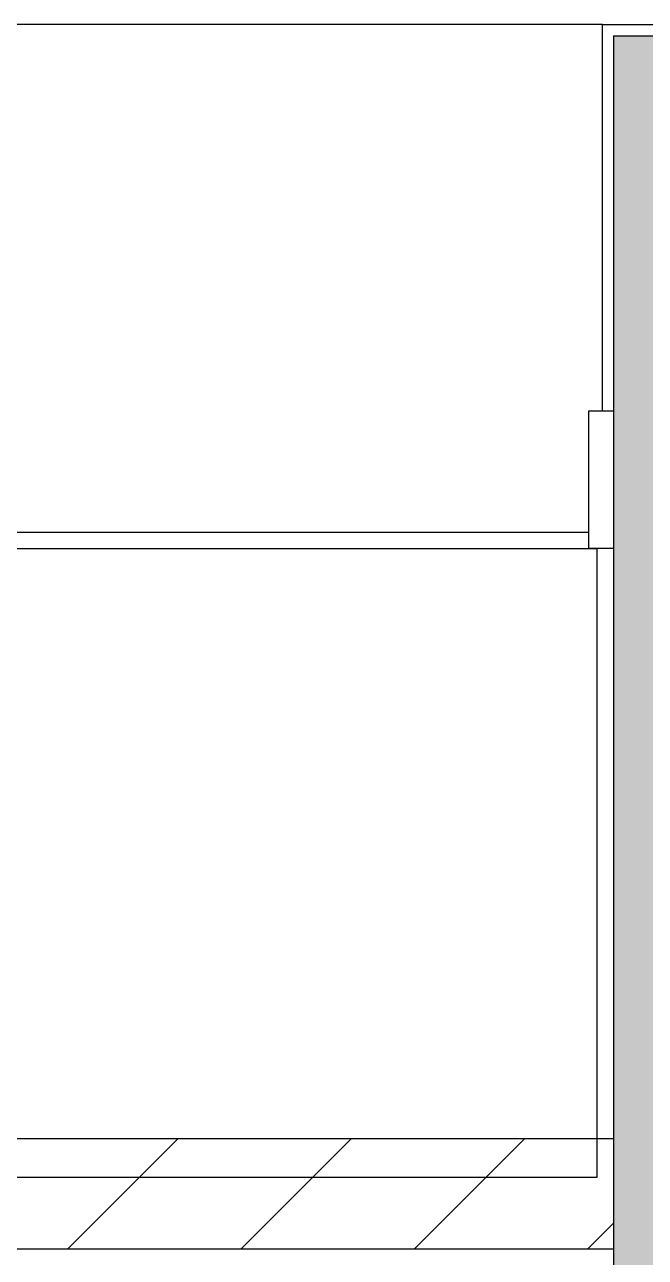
# Model space of a CAD drawing. Extents: x 1198601 to 1325177, y -301855 to -214174.
# Drawn here: x 1247052 to 1248178, y -275985 to -273750 of the extents above; entities that cross this region are included whole.
import ezdxf

# ---------------------------------------------------------------- set-up
doc = ezdxf.new("R2010")
doc.units = 0
doc.header["$LTSCALE"] = 600
doc.header["$MEASUREMENT"] = 0
for name, color, linetype in [('252', 252, 'CONTINUOUS'), ('COL', 2, 'CONTINUOUS'), ('WAL', 4, 'CONTINUOUS'), ('WALLLL', 7, 'CONTINUOUS'), ('WID', 4, 'CONTINUOUS'), ('WID1', 7, 'CONTINUOUS')]:
    doc.layers.add(name, color=color, linetype=linetype)

msp = doc.modelspace()

# ---------------------------------------------------------------- hatches: boundary and pattern name
at = {"layer": '252'}
h = msp.add_hatch(color=256, dxfattribs=at)
h.paths.add_polyline_path([(1248120.4, -279169.9), (1250720.4, -279169.9), (1250720.4, -278369.9), (1250520.4, -278369.9), (1250520.4, -278969.9), (1248320.4, -278969.9), (1248320.4, -273969.9), (1250520.4, -273969.9), (1250520.4, -274569.9), (1250720.4, -274569.9), (1250720.4, -273769.9), (1248120.4, -273769.9)])
h.paths.add_polyline_path([(1250720.4, -275769.9), (1250520.4, -275769.9), (1250520.4, -277169.9), (1250720.4, -277169.9)], flags=17)

# ---------------------------------------------------------------- linework, layer by layer
at = {"layer": 'COL', "color": 5}
for q in [(1248120.4, -279169.9), (1250720.4, -273769.9)]:
    msp.add_line((1248120.4, -273769.9), q, dxfattribs=at)
at = {"layer": 'WAL', "color": 5}
for p, q in [((1248120.4, -274469.9), (1248120.4, -274469.9)), ((1248120.4, -274669.9), (1248120.4, -274669.9)), ((1248120.4, -275769.9), (1246520.4, -275769.9)), ((1248120.4, -275969.9), (1246520.4, -275969.9))]:
    msp.add_line(p, q, dxfattribs=at)
at = {"layer": 'WALLLL'}
for p, q in [((1248100.4, -273749.9), (1244990.4, -273749.9)), ((1248100.4, -274449.9), (1248100.4, -273749.9)), ((1248100.4, -273749.9), (1250740.4, -273749.9)), ((1248020.4, -274699.9), (1248090.4, -274699.9)), ((1248090.4, -274699.9), (1248090.4, -275839.9)), ((1248090.4, -275839.9), (1246490.4, -275839.9))]:
    msp.add_line(p, q, dxfattribs=at)
at = {"layer": 'WALLLL', "linetype": 'Continuous'}
for p, q in [((1247130.2, -275969.9), (1247330.2, -275769.9)), ((1247444.5, -275969.9), (1247644.5, -275769.9)), ((1247758.9, -275969.9), (1247958.9, -275769.9)), ((1248073.2, -275969.9), (1248120.4, -275922.7))]:
    msp.add_line(p, q, dxfattribs=at)
at = {"layer": 'WID', "color": 5}
for p, q in [((1246965.4, -274669.9), (1248075.4, -274669.9)), ((1246965.4, -274699.9), (1248075.4, -274699.9))]:
    msp.add_line(p, q, dxfattribs=at)
at = {"layer": 'WID1', "color": 5}
for p, q in [((1248075.4, -274699.9), (1248075.4, -274449.9)), ((1248075.4, -274449.9), (1248120.4, -274449.9)), ((1248120.4, -274449.9), (1248120.4, -274699.9)), ((1248120.4, -274699.9), (1248075.4, -274699.9))]:
    msp.add_line(p, q, dxfattribs=at)

doc.saveas('drawing.dxf')
